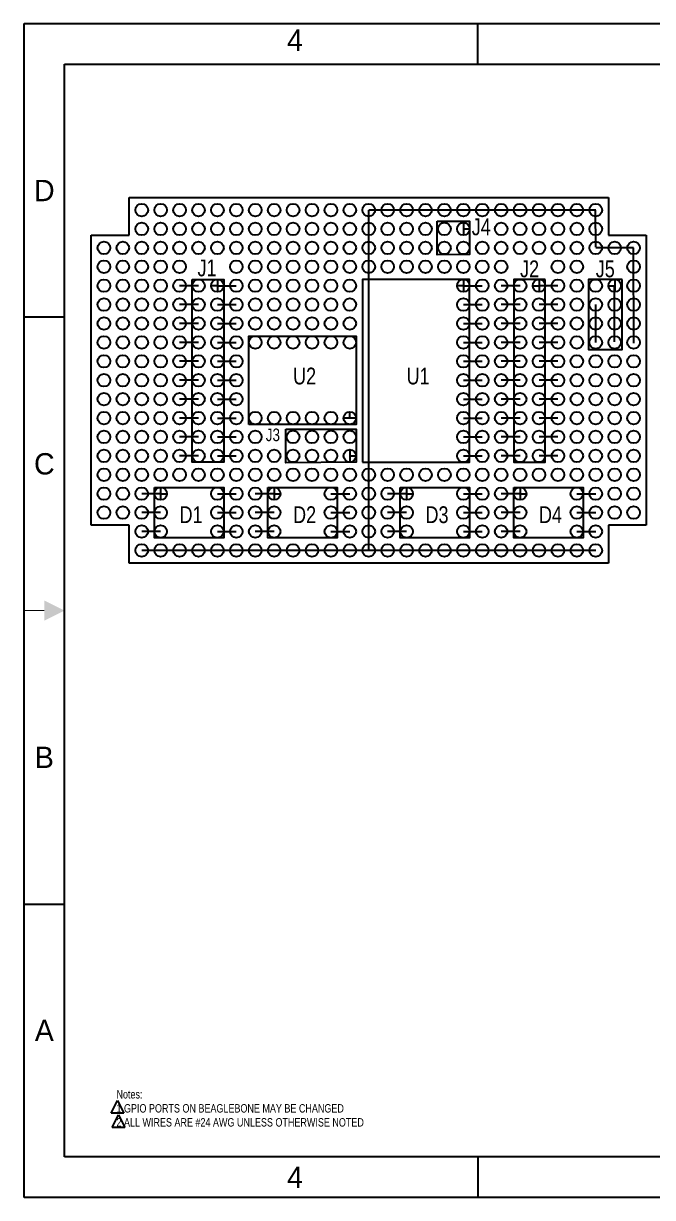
# Model space of a CAD drawing. Extents: x 0 to 432, y 0 to 280.
# Drawn here: x -0.1 to 149.5, y 0 to 279.4 of the extents above; entities that cross this region are included whole.
import ezdxf
from ezdxf.enums import TextEntityAlignment as Align

# ---------------------------------------------------------------- set-up
doc = ezdxf.new("R2010")
doc.units = 0
doc.header["$LTSCALE"] = 23.749
doc.layers.get('0').update_dxf_attribs({"linetype": 'CONTINUOUS', "lineweight": 30})
doc.styles.get("Standard").update_dxf_attribs({"font": 'txt', "width": 0.8})
doc.styles.add('TEXTSTYLE_1', font='txt')

msp = doc.modelspace()

# ---------------------------------------------------------------- linework, layer by layer
at = {"linetype": 'Continuous'}
for p, q in [((0, 0), (0, 279.4)), ((0, 279.4), (431.8, 279.4)), ((107.95, 269.75), (107.95, 279.4)), ((9.65, 9.65), (9.65, 269.75)), ((9.65, 269.75), (422.15, 269.75)), ((0, 209.55), (9.65, 209.55)), ((0, 69.85), (9.65, 69.85)), ((422.15, 9.65), (9.65, 9.65)), ((107.95, 9.65), (107.95, 0)), ((431.8, 0), (0, 0))]:
    msp.add_line(p, q, dxfattribs=at)
at = {"color": 1}
for p, q in [((25, 229), (25, 238)), ((25, 238), (139, 238)), ((139, 238), (139, 229)), ((16, 160), (16, 229)), ((16, 229), (25, 229)), ((139, 229), (148, 229)), ((148, 229), (148, 160)), ((25, 160), (16, 160)), ((25, 151), (25, 160)), ((148, 160), (139, 160)), ((139, 160), (139, 151)), ((139, 151), (25, 151))]:
    msp.add_line(p, q, dxfattribs=at)
at = {"color": 3}
for p, q in [((136, 235), (82, 235)), ((82, 154), (82, 235)), ((136, 226.16), (135.96, 235)), ((145, 226), (136, 226)), ((145.04, 203.34), (145, 226)), ((41.5, 217), (37, 217)), ((46, 217), (50.5, 217)), ((104.5, 217), (109, 217)), ((118, 217), (113.5, 217)), ((127, 217), (122.5, 217)), ((140.46, 212.66), (140.46, 217.16)), ((41.5, 212.5), (37, 212.5)), ((46, 212.5), (50.5, 212.5)), ((104.5, 212.5), (109, 212.5)), ((118, 212.5), (113.5, 212.5)), ((127, 212.5), (122.5, 212.5)), ((136, 203.5), (136, 212.5)), ((140.46, 208.16), (140.46, 212.66)), ((41.5, 208), (37, 208)), ((46, 208), (50.5, 208)), ((104.5, 208), (109, 208)), ((118, 208), (113.5, 208)), ((127, 208), (122.5, 208)), ((140.46, 203.66), (140.46, 208.16)), ((41.5, 203.5), (37, 203.5)), ((46, 203.5), (50.5, 203.5)), ((104.5, 203.5), (109, 203.5)), ((118, 203.5), (113.5, 203.5)), ((127, 203.5), (122.5, 203.5)), ((41.5, 199), (37, 199)), ((46, 199), (50.5, 199)), ((104.5, 199), (109, 199)), ((118, 199), (113.5, 199)), ((127, 199), (122.5, 199)), ((41.5, 194.5), (37, 194.5)), ((46, 194.5), (50.5, 194.5)), ((104.5, 194.5), (109, 194.5)), ((118, 194.5), (113.5, 194.5)), ((127, 194.5), (122.5, 194.5)), ((41.5, 190), (37, 190)), ((46, 190), (50.5, 190)), ((104.5, 190), (109, 190)), ((118, 190), (113.5, 190)), ((127, 190), (122.5, 190)), ((41.5, 185.5), (37, 185.5)), ((46, 185.5), (50.5, 185.5)), ((104.5, 185.5), (109, 185.5)), ((118, 185.5), (113.5, 185.5)), ((127, 185.5), (122.5, 185.5)), ((41.5, 181), (37, 181)), ((46, 181), (50.5, 181)), ((104.5, 181), (109, 181)), ((118, 181), (113.5, 181)), ((127, 181), (122.5, 181)), ((41.5, 176.5), (37, 176.5)), ((46, 176.5), (50.5, 176.5)), ((104.5, 176.5), (109, 176.5)), ((118, 176.5), (113.5, 176.5)), ((127, 176.5), (122.5, 176.5)), ((32.5, 167.5), (28, 167.5)), ((46, 167.5), (50.5, 167.5)), ((59.5, 167.5), (55, 167.5)), ((73, 167.5), (77.5, 167.5)), ((91, 167.5), (86.5, 167.5)), ((104.5, 167.5), (109, 167.5)), ((118, 167.5), (113.5, 167.5)), ((131.5, 167.5), (136, 167.5)), ((32.5, 163), (28, 163)), ((46, 163), (50.5, 163)), ((59.5, 163), (55, 163)), ((73, 163), (77.5, 163)), ((91, 163), (86.5, 163)), ((104.5, 163), (109, 163)), ((118, 163), (113.5, 163)), ((131.5, 163), (136, 163)), ((32.5, 158.5), (28, 158.5)), ((46, 158.5), (50.5, 158.5)), ((59.5, 158.5), (55, 158.5)), ((73, 158.5), (77.5, 158.5)), ((91, 158.5), (86.5, 158.5)), ((104.5, 158.5), (109, 158.5)), ((118, 158.5), (113.5, 158.5)), ((131.5, 158.5), (136, 158.5)), ((136, 154), (28, 154))]:
    msp.add_line(p, q, dxfattribs=at)
for p, q in [((104.5, 232), (104.5, 229)), ((104.5, 230.5), (106, 230.5)), ((46, 218.5), (46, 215.5)), ((104.5, 218.5), (104.5, 215.5)), ((122.5, 218.5), (122.5, 215.5)), ((140.5, 218.5), (140.5, 215.5)), ((46, 217), (44.5, 217)), ((104.5, 217), (103, 217)), ((121, 217), (122.5, 217)), ((139, 217), (140.5, 217)), ((79, 185.5), (76, 185.5)), ((77.5, 185.5), (77.5, 187)), ((77.5, 178), (77.5, 175)), ((77.5, 176.5), (79, 176.5)), ((32.5, 169), (32.5, 166)), ((59.5, 169), (59.5, 166)), ((91, 169), (91, 166)), ((118, 169), (118, 166)), ((32.5, 167.5), (34, 167.5)), ((59.5, 167.5), (61, 167.5)), ((91, 167.5), (92.5, 167.5)), ((118, 167.5), (119.5, 167.5)), ((20.73, 20.06), (22.23, 23.06)), ((22.23, 23.06), (23.73, 20.06)), ((23.73, 20.06), (20.73, 20.06)), ((20.99, 16.7), (22.49, 19.7)), ((22.49, 19.7), (23.99, 16.7)), ((23.99, 16.7), (20.99, 16.7))]:
    msp.add_line(p, q)
at = {"color": 7}
for points in [[(98.31, 232.35), (106, 232.35), (106, 224.42), (98.31, 224.35)], [(62.31, 182.85), (79, 182.85), (79, 175), (62.31, 174.85)]]:
    msp.add_lwpolyline(points, close=True, dxfattribs=at)
for points in [[(40, 218.5), (47.5, 218.5), (47.5, 175), (40, 175)], [(80.5, 175), (106, 175), (106, 218.5), (80.5, 218.5)], [(124, 218.5), (116.5, 218.5), (116.5, 175), (124, 175)], [(142.31, 218.5), (134.31, 218.5), (134.31, 201.85), (142.31, 201.85)], [(53.5, 184), (53.5, 205), (79, 205), (79, 184)], [(31, 169), (47.5, 169), (47.5, 157), (31, 157)], [(58, 169), (74.5, 169), (74.5, 157), (58, 157)], [(89.5, 169), (106, 169), (106, 157), (89.5, 157)], [(116.5, 169), (133, 169), (133, 157), (116.5, 157)]]:
    msp.add_lwpolyline(points, close=True)
at = {"linetype": 'Continuous', "const_width": 0.254}
msp.add_lwpolyline([(0, 139.68), (4.83, 139.68)], dxfattribs=at)
at = {"color": 1}
for centre in [(28, 235), (32.5, 235), (37, 235), (41.5, 235), (46, 235), (50.5, 235), (55, 235), (59.5, 235), (64, 235), (68.5, 235), (73, 235), (77.5, 235), (82, 235), (86.5, 235), (91, 235), (95.5, 235), (100, 235), (104.5, 235), (109, 235), (113.5, 235), (118, 235), (122.5, 235), (127, 235), (131.5, 235), (136, 235), (28, 230.5), (32.5, 230.5), (37, 230.5), (41.5, 230.5), (46, 230.5), (50.5, 230.5), (55, 230.5), (59.5, 230.5), (64, 230.5), (68.5, 230.5), (73, 230.5), (77.5, 230.5), (82, 230.5), (86.5, 230.5), (91, 230.5), (95.5, 230.5), (113.5, 230.5), (118, 230.5), (122.5, 230.5), (127, 230.5), (131.5, 230.5), (136, 230.5), (19, 226), (23.5, 226), (28, 226), (32.5, 226), (37, 226), (41.5, 226), (46, 226), (50.5, 226), (55, 226), (59.5, 226), (64, 226), (68.5, 226), (73, 226), (77.5, 226), (82, 226), (86.5, 226), (91, 226), (95.5, 226), (109, 226), (113.5, 226), (118, 226), (122.5, 226), (127, 226), (131.5, 226), (136, 226), (140.5, 226), (145, 226), (19, 221.5), (23.5, 221.5), (28, 221.5), (32.5, 221.5), (37, 221.5), (50.5, 221.5), (55, 221.5), (59.5, 221.5), (64, 221.5), (68.5, 221.5), (73, 221.5), (77.5, 221.5), (82, 221.5), (86.5, 221.5), (91, 221.5), (95.5, 221.5), (100, 221.5), (104.5, 221.5), (109, 221.5), (113.5, 221.5), (127, 221.5), (131.5, 221.5), (145, 221.5), (19, 217), (23.5, 217), (28, 217), (32.5, 217), (37, 217), (50.5, 217), (55, 217), (59.5, 217), (64, 217), (68.5, 217), (73, 217), (77.5, 217), (109, 217), (113.5, 217), (127, 217), (131.5, 217), (145, 217), (19, 212.5), (23.5, 212.5), (28, 212.5), (32.5, 212.5), (37, 212.5), (50.5, 212.5), (55, 212.5), (59.5, 212.5), (64, 212.5), (68.5, 212.5), (73, 212.5), (77.5, 212.5), (109, 212.5), (113.5, 212.5), (127, 212.5), (131.5, 212.5), (145, 212.5), (19, 208), (23.5, 208), (28, 208), (32.5, 208), (37, 208), (50.5, 208), (55, 208), (59.5, 208), (64, 208), (68.5, 208), (73, 208), (77.5, 208), (109, 208), (113.5, 208), (127, 208), (131.5, 208), (145, 208), (19, 203.5), (23.5, 203.5), (28, 203.5), (32.5, 203.5), (37, 203.5), (50.5, 203.5), (109, 203.5), (113.5, 203.5), (127, 203.5), (131.5, 203.5), (145, 203.5), (19, 199), (23.5, 199), (28, 199), (32.5, 199), (37, 199), (50.5, 199), (109, 199), (113.5, 199), (127, 199), (131.5, 199), (136, 199), (140.5, 199), (145, 199), (19, 194.5), (23.5, 194.5), (28, 194.5), (32.5, 194.5), (37, 194.5), (50.5, 194.5), (109, 194.5), (113.5, 194.5), (127, 194.5), (131.5, 194.5), (136, 194.5), (140.5, 194.5), (145, 194.5), (19, 190), (23.5, 190), (28, 190), (32.5, 190), (37, 190), (50.5, 190), (109, 190), (113.5, 190), (127, 190), (131.5, 190), (136, 190), (140.5, 190), (145, 190), (19, 185.5), (23.5, 185.5), (28, 185.5), (32.5, 185.5), (37, 185.5), (50.5, 185.5), (109, 185.5), (113.5, 185.5), (127, 185.5), (131.5, 185.5), (136, 185.5), (140.5, 185.5), (145, 185.5), (19, 181), (23.5, 181), (28, 181), (32.5, 181), (37, 181), (50.5, 181), (55, 181), (109, 181), (113.5, 181), (127, 181), (131.5, 181), (136, 181), (140.5, 181), (145, 181), (19, 176.5), (23.5, 176.5), (28, 176.5), (32.5, 176.5), (37, 176.5), (50.5, 176.5), (55, 176.5), (59.5, 176.5), (109, 176.5), (113.5, 176.5), (127, 176.5), (131.5, 176.5), (136, 176.5), (140.5, 176.5), (145, 176.5), (19, 172), (23.5, 172), (28, 172), (32.5, 172), (37, 172), (41.5, 172), (46, 172), (50.5, 172), (55, 172), (59.5, 172), (64, 172), (68.5, 172), (73, 172), (77.5, 172), (82, 172), (86.5, 172), (86.5, 172), (91, 172), (95.5, 172), (100, 172), (104.5, 172), (109, 172), (113.5, 172), (118, 172), (122.5, 172), (127, 172), (131.5, 172), (136, 172), (140.5, 172), (145, 172), (19, 167.5), (23.5, 167.5), (28, 167.5), (50.5, 167.5), (55, 167.5), (77.5, 167.5), (82, 167.5), (86.5, 167.5), (109, 167.5), (113.5, 167.5), (136, 167.5), (140.5, 167.5), (145, 167.5), (19, 163), (23.5, 163), (28, 163), (50.5, 163), (55, 163), (77.5, 163), (82, 163), (86.5, 163), (109, 163), (113.5, 163), (136, 163), (140.5, 163), (145, 163), (28, 158.5), (50.5, 158.5), (55, 158.5), (77.5, 158.5), (82, 158.5), (86.5, 158.5), (109, 158.5), (113.5, 158.5), (136, 158.5), (28, 154), (32.5, 154), (37, 154), (41.5, 154), (46, 154), (50.5, 154), (55, 154), (59.5, 154), (64, 154), (68.5, 154), (73, 154), (77.5, 154), (82, 154), (86.5, 154), (91, 154), (95.5, 154), (100, 154), (104.5, 154), (109, 154), (113.5, 154), (118, 154), (122.5, 154), (127, 154), (131.5, 154), (136, 154)]:
    msp.add_circle(centre, 1.5, dxfattribs=at)
at = {"color": 7}
for centre in [(100, 230.5), (104.5, 230.5), (100, 226), (104.5, 226), (64, 181), (68.5, 181), (73, 181), (77.5, 181), (64, 176.5), (68.5, 176.5), (73, 176.5), (77.5, 176.5)]:
    msp.add_circle(centre, 1.5, dxfattribs=at)
for centre in [(41.5, 217), (46, 217), (104.5, 217), (104.5, 217), (118, 217), (122.5, 217), (136, 217), (140.5, 217), (41.5, 212.5), (46, 212.5), (104.5, 212.5), (104.5, 212.5), (118, 212.5), (122.5, 212.5), (136, 212.5), (140.5, 212.5), (41.5, 208), (46, 208), (104.5, 208), (104.5, 208), (118, 208), (122.5, 208), (136, 208), (140.5, 208), (41.5, 203.5), (46, 203.5), (55, 203.5), (55, 203.5), (59.5, 203.5), (59.5, 203.5), (64, 203.5), (64, 203.5), (68.5, 203.5), (68.5, 203.5), (73, 203.5), (73, 203.5), (77.5, 203.5), (77.5, 203.5), (104.5, 203.5), (104.5, 203.5), (118, 203.5), (122.5, 203.5), (136, 203.5), (140.5, 203.5), (41.5, 199), (46, 199), (104.5, 199), (104.5, 199), (118, 199), (122.5, 199), (41.5, 194.5), (46, 194.5), (104.5, 194.5), (104.5, 194.5), (118, 194.5), (122.5, 194.5), (41.5, 190), (46, 190), (104.5, 190), (104.5, 190), (118, 190), (122.5, 190), (41.5, 185.5), (46, 185.5), (55, 185.5), (55, 185.5), (59.5, 185.5), (59.5, 185.5), (64, 185.5), (64, 185.5), (68.5, 185.5), (68.5, 185.5), (73, 185.5), (73, 185.5), (77.5, 185.5), (77.5, 185.5), (104.5, 185.5), (104.5, 185.5), (118, 185.5), (122.5, 185.5), (41.5, 181), (46, 181), (104.5, 181), (104.5, 181), (118, 181), (122.5, 181), (41.5, 176.5), (46, 176.5), (104.5, 176.5), (104.5, 176.5), (118, 176.5), (122.5, 176.5), (32.5, 167.5), (32.5, 167.5), (46, 167.5), (46, 167.5), (59.5, 167.5), (59.5, 167.5), (73, 167.5), (73, 167.5), (91, 167.5), (91, 167.5), (104.5, 167.5), (104.5, 167.5), (118, 167.5), (118, 167.5), (131.5, 167.5), (131.5, 167.5), (32.5, 163), (32.5, 163), (46, 163), (46, 163), (59.5, 163), (59.5, 163), (73, 163), (73, 163), (91, 163), (91, 163), (104.5, 163), (104.5, 163), (118, 163), (118, 163), (131.5, 163), (131.5, 163), (32.5, 158.5), (32.5, 158.5), (46, 158.5), (46, 158.5), (59.5, 158.5), (59.5, 158.5), (73, 158.5), (73, 158.5), (91, 158.5), (91, 158.5), (104.5, 158.5), (104.5, 158.5), (118, 158.5), (118, 158.5), (131.5, 158.5), (131.5, 158.5)]:
    msp.add_circle(centre, 1.5)
at = {"linetype": 'Continuous'}
msp.add_solid([(4.83, 137.27), (4.83, 142.09), (9.65, 139.68)], dxfattribs=at)

# ---------------------------------------------------------------- texts
at = {"linetype": 'Continuous', "style": 'TEXTSTYLE_1'}
for s, p in [('4', (64.45, 272.89)), ('D', (4.83, 237.11)), ('C', (4.83, 172.07)), ('B', (4.83, 102.22)), ('A', (4.83, 37.21)), ('4', (64.45, 2.29))]:
    msp.add_text(s, height=5.08, dxfattribs=at).set_placement(p, align=Align.CENTER)
at = {"attachment_point": 1}
for s, width, heights, insert, char_height in [('J4', 1.5, [0], (106.5, 233), 4), ('J1', 2, [0], (41.27, 223.23), 4), ('J2', 1.5, [0], (118, 223), 4), ('J5', 1, [0], (136, 223), 4), ('U2', 5.5, [0], (64, 197.5), 4), ('U1', 3.5, [0], (91, 197.5), 4), ('J3', 1, [0], (57.5, 183), 3), ('D1', 2, [0], (37, 164.5), 4), ('D2', 2, [0], (64, 164.5), 4), ('D3', 2, [0], (95.5, 164.5), 4), ('D4', 2, [0], (122.5, 164.5), 4), ('Notes:\\P1 GPIO PORTS ON BEAGLEBONE MAY BE CHANGED\\P2 ALL WIRES ARE #24 AWG UNLESS OTHERWISE NOTED', 89.6456, [12.45], (21.99, 25.56), 2)]:
    msp.add_mtext_dynamic_manual_height_columns(s, width=width, gutter_width=1, heights=heights, dxfattribs=dict(at, insert=insert, char_height=char_height))

doc.saveas('drawing.dxf')
